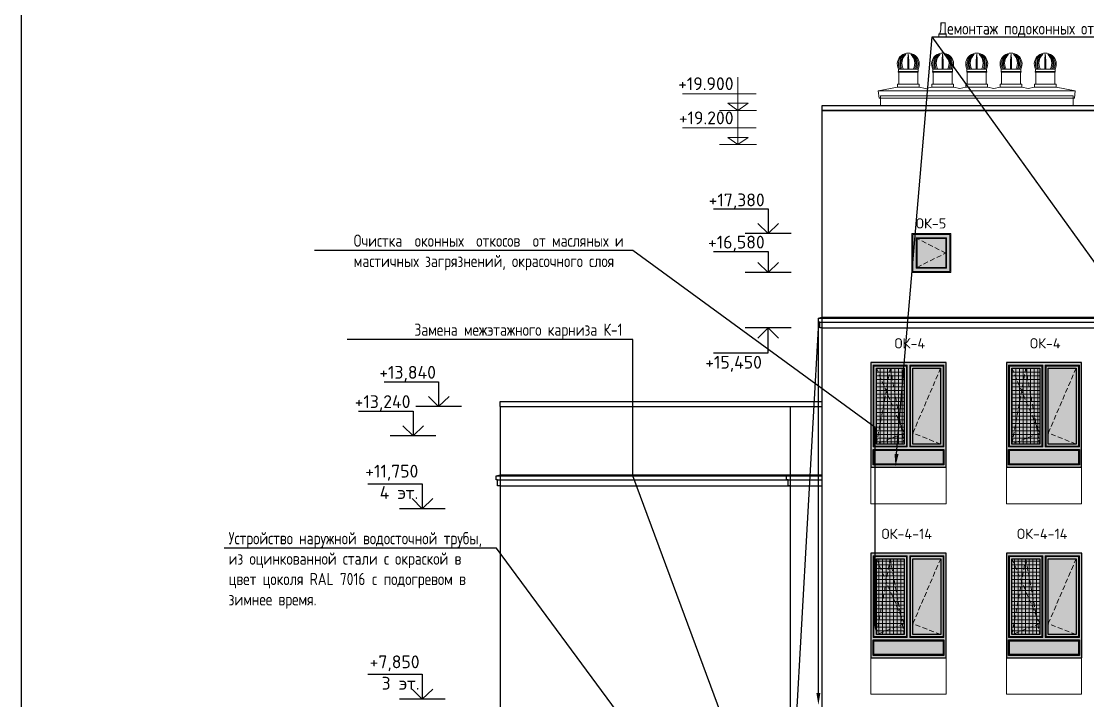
# Model space of a CAD drawing. Header units: millimetres. Extents: x -136099598 to 9192475, y 0 to 555997.
# Drawn here: x -366572 to -344765, y 296374 to 310278 of the extents above; entities that cross this region are included whole.
import ezdxf
from ezdxf import colors
from ezdxf.entities.mleader import LeaderData, LeaderLine
from ezdxf.math import Vec2, Vec3

# ---------------------------------------------------------------- set-up
doc = ezdxf.new("R2010")
doc.units = ezdxf.units.MM
doc.header["$MEASUREMENT"] = 0
doc.linetypes.add('ADSK_Штриховая_ш2 п1', pattern=[3, 2, -1])
doc.layers.get('0').update_dxf_attribs({"color": 250, "lineweight": 9})
doc.layers.add('!_Окно_00_Штрих_Стекло', color=7, linetype='Continuous', lineweight=0, true_color=0x737373)
doc.layers.add('RAL 7016', color=7, linetype='Continuous', lineweight=0, true_color=0x383e42)
for name, color, linetype in [('_RAMKA', 7, 'Continuous'), ('PDF _0', 7, 'Continuous'), ('PDF _PDF _0', 7, 'Continuous'), ('PDF _Текст', 7, 'Continuous')]:
    doc.layers.add(name, color=color, linetype=linetype)
for name, color, linetype, lineweight in [('АР-Выноски', 5, 'Continuous', 5), ('АР_вентшахты', 7, 'Continuous', 18), ('АР_Выноски для экспертизы', 200, 'Continuous', 9), ('АР_Карниз основная часть 4 этажа', 103, 'Continuous', 30), ('АР_Карниз пристройка 3 этажа', 133, 'Continuous', 30), ('АР_колонны металлические', 251, 'Continuous', 30), ('Подвал', 250, 'ADSK_Штриховая_ш2 п1', 30), ('РАЗМЕРЫ ВНУТРЕННИЕ', 137, 'Continuous', 5), ('СТЕНЫ кирпич ЛИДЕР', 250, 'Continuous', 15), ('Фасад_тонкие', 7, 'Continuous', 5)]:
    doc.layers.add(name, color=color, linetype=linetype, lineweight=lineweight)
doc.styles.add('ICOCPEUR', font='isocpeur.ttf')
doc.styles.add('PDF ISOCPEUR', font='isocpeur.ttf')

# ---------------------------------------------------------------- blocks, each defined once
blk = doc.blocks.new('A$Cbb492947')
at = {"layer": '!_Окно_00_Штрих_Стекло'}
h = blk.add_hatch(color=256, dxfattribs=at)
h.dxf.hatch_style = 1
h.set_gradient(color1=(70, 92, 124), color2=(219, 225, 235), name='CURVED')
h.paths.add_polyline_path([(113, 2027), (682, 2027), (682, 473), (113, 473)])
h.paths.add_polyline_path([(1427, 2027), (858, 2027), (858, 473), (1427, 473)])
h.paths.add_polyline_path([(63, 347), (1477, 347), (1477, 63), (63, 63)])
at = {"layer": 'PDF _PDF _0', "lineweight": 0, "true_color": 0x636466}
h = blk.add_hatch(dxfattribs=at)
h.set_pattern_fill('ANSI37', color=251, scale=600, angle=135)
h.set_pattern_definition([(180, (263, 473.496), (-7e-15, -75), []), (270, (263, 473.496), (75, -1e-14), [])])
h.paths.add_polyline_path([(682, 473), (682, 2027), (113, 2026), (113, 474)])
at = {"layer": 'RAL 7016'}
h = blk.add_hatch(color=256, dxfattribs=at)
h.dxf.hatch_style = 1
h.paths.add_polyline_path([(0, 0), (1540, 0), (1540, 2140), (0, 2140)])
h.paths.add_polyline_path([(63, 347), (1477, 347), (1477, 63), (63, 63)], flags=16)
h.paths.add_polyline_path([(858, 2027), (1427, 2027), (1427, 473), (858, 473)], flags=16)
h.paths.add_polyline_path([(113, 2027), (682, 2027), (682, 473), (113, 473)], flags=16)
at = {"layer": 'PDF _0', "linetype": 'ADSK_Штриховая_ш2 п1', "lineweight": 0, "ltscale": 50}
for p, q in [((113, 2027), (682, 697)), ((113, 473), (398, 2027)), ((398, 2027), (682, 473)), ((858, 697), (1427, 2027)), ((682, 697), (113, 473)), ((1427, 473), (858, 697))]:
    blk.add_line(p, q, dxfattribs=at)
at = {"layer": 'PDF _Текст'}
for points in [[(0, 0), (1540, 0), (1540, 2140), (0, 2140)], [(113, 2027), (682, 2027), (682, 473), (113, 473)], [(858, 2027), (1427, 2027), (1427, 473), (858, 473)], [(47, 363), (1493, 363), (1493, 47), (47, 47)], [(63, 347), (1477, 347), (1477, 63), (63, 63)]]:
    blk.add_lwpolyline(points, close=True, dxfattribs=at)
at = {"layer": 'РАЗМЕРЫ ВНУТРЕННИЕ'}
for p, q in [((47, 2086), (63, 2070)), ((729, 2070), (745, 2086)), ((812, 2070), (796, 2086)), ((1493, 2086), (1477, 2070)), ((63, 430), (47, 414)), ((729, 430), (745, 414)), ((812, 430), (796, 414)), ((1477, 430), (1493, 414))]:
    blk.add_line(p, q, dxfattribs=at)
at = {"layer": 'РАЗМЕРЫ ВНУТРЕННИЕ', "color": 7}
for points in [[(745, 414), (47, 414), (47, 2086), (745, 2086)], [(796, 414), (1493, 414), (1493, 2086), (796, 2086)]]:
    blk.add_lwpolyline(points, close=True, dxfattribs=at)
at = {"layer": 'РАЗМЕРЫ ВНУТРЕННИЕ'}
for points in [[(63, 430), (729, 430), (729, 2070), (63, 2070)], [(1477, 430), (812, 430), (812, 2070), (1477, 2070)]]:
    blk.add_lwpolyline(points, close=True, dxfattribs=at)
at = {"layer": 'PDF _Текст', "lineweight": 0, "insert": (483, 2429), "char_height": 210, "attachment_point": 7, "style": 'PDF ISOCPEUR'}
blk.add_mtext('ОК-4', dxfattribs=at)
blk = doc.blocks.new('A$C51732155')
at = {"layer": '!_Окно_00_Штрих_Стекло'}
h = blk.add_hatch(color=256, dxfattribs=at)
h.dxf.hatch_style = 1
h.set_gradient(color1=(70, 92, 124), color2=(219, 225, 235), name='CURVED')
h.paths.add_polyline_path([(104, 106), (693, 106), (693, 695), (104, 695)])
at = {"layer": 'RAL 7016', "ltscale": 100, "transparency": 33554687}
h = blk.add_hatch(color=256, dxfattribs=at)
h.dxf.hatch_style = 1
h.paths.add_polyline_path([(798, 798), (0, 798), (0, 0), (798, 0)])
h.paths.add_polyline_path([(693, 695), (693, 106), (104, 106), (104, 695)], flags=16)
at = {"layer": 'PDF _0', "lineweight": 0}
blk.add_lwpolyline([(89, 710), (708, 710), (709, 92), (89, 92)], close=True, dxfattribs=at)
at = {"layer": 'PDF _0', "linetype": 'ADSK_Штриховая_ш2 п1', "lineweight": 0, "ltscale": 50}
blk.add_lwpolyline([(104, 106), (693, 401), (104, 695)], dxfattribs=at)
at = {"layer": 'PDF _PDF _0', "lineweight": 0}
for points in [[(0, 0), (798, 0), (798, 798), (0, 798)], [(20, 20), (778, 20), (778, 778), (20, 778)], [(693, 106), (104, 106), (104, 695), (693, 695)]]:
    blk.add_lwpolyline(points, close=True, dxfattribs=at)
at = {"layer": 'PDF _Текст', "lineweight": 0, "insert": (81, 902), "char_height": 210, "attachment_point": 7, "style": 'PDF ISOCPEUR'}
blk.add_mtext('ОК-5', dxfattribs=at)
blk = doc.blocks.new('A$Cd8d14d9d')
at = {"ltscale": 150}
for p, q in [((0, 682), (0, 0)), ((-372, 341), (1132, 341)), ((-380, 0), (380, 0))]:
    blk.add_line(p, q, dxfattribs=at)
blk.add_lwpolyline([(0, 0), (210, 147), (-210, 147), (0, 0)], dxfattribs=at)
blk = doc.blocks.new('Карниз основная часть')
at = {"layer": 'АР_Карниз основная часть 4 этажа', "ltscale": 150}
for points in [[(-350192, 304004), (-350242, 304004), (-350242, 304124), (-350272, 304124), (-350272, 304204), (-350192, 304224)], [(-350272, 304204), (-350192, 304204)], [(-350242, 304124), (-350192, 304124)]]:
    blk.add_lwpolyline(points, dxfattribs=at)
blk = doc.blocks.new('Карниз пристройка')
at = {"layer": 'АР_Карниз пристройка 3 этажа', "ltscale": 150}
for points in [[(-165334, 292294), (-165284, 292294), (-165284, 292414), (-165254, 292414), (-165254, 292494), (-165334, 292514)], [(-165254, 292494), (-165334, 292494)], [(-165284, 292414), (-165334, 292414)]]:
    blk.add_lwpolyline(points, dxfattribs=at)
blk = doc.blocks.new('ОК4-14')
at = {"layer": '!_Окно_00_Штрих_Стекло'}
h = blk.add_hatch(color=256, dxfattribs=at)
h.dxf.hatch_style = 1
h.set_gradient(color1=(70, 92, 124), color2=(219, 225, 235), name='CURVED')
h.paths.add_polyline_path([(23637, 299280), (24206, 299280), (24206, 297727), (23637, 297727)])
h.paths.add_polyline_path([(24951, 299280), (24382, 299280), (24382, 297727), (24951, 297727)])
h.paths.add_polyline_path([(23587, 297601), (25001, 297601), (25001, 297317), (23587, 297317)])
at = {"layer": 'PDF _PDF _0', "lineweight": 0, "true_color": 0x636466}
h = blk.add_hatch(dxfattribs=at)
h.set_pattern_fill('ANSI37', color=251, scale=600, angle=135)
h.set_pattern_definition([(180, (23786.5, 297727.05), (-7e-15, -75), []), (270, (23786.5, 297727.05), (75, -1e-14), [])])
h.paths.add_polyline_path([(24206, 297727), (24206, 299280), (23637, 299280), (23637, 297728)])
at = {"layer": 'RAL 7016'}
h = blk.add_hatch(color=256, dxfattribs=at)
h.dxf.hatch_style = 1
h.paths.add_polyline_path([(23524, 297254), (25064, 297254), (25064, 299393), (23524, 299393)])
h.paths.add_polyline_path([(23587, 297601), (25001, 297601), (25001, 297317), (23587, 297317)], flags=16)
h.paths.add_polyline_path([(24382, 299280), (24951, 299280), (24951, 297727), (24382, 297727)], flags=16)
h.paths.add_polyline_path([(23637, 299280), (24206, 299280), (24206, 297727), (23637, 297727)], flags=16)
at = {"layer": 'PDF _0', "linetype": 'ADSK_Штриховая_ш2 п1', "lineweight": 0, "ltscale": 50}
for p, q in [((23637, 299280), (24206, 297951)), ((23637, 297727), (23921, 299280)), ((23921, 299280), (24206, 297727)), ((24382, 297951), (24951, 299280)), ((24206, 297951), (23637, 297727)), ((24951, 297727), (24382, 297951))]:
    blk.add_line(p, q, dxfattribs=at)
at = {"layer": 'PDF _Текст'}
for points in [[(23524, 297254), (25064, 297254), (25064, 299393), (23524, 299393)], [(23637, 299280), (24206, 299280), (24206, 297727), (23637, 297727)], [(24382, 299280), (24951, 299280), (24951, 297727), (24382, 297727)], [(23571, 297617), (25017, 297617), (25017, 297301), (23571, 297301)], [(23587, 297601), (25001, 297601), (25001, 297317), (23587, 297317)]]:
    blk.add_lwpolyline(points, close=True, dxfattribs=at)
at = {"layer": 'РАЗМЕРЫ ВНУТРЕННИЕ'}
for p, q in [((23571, 299339), (23587, 299323)), ((24252, 299323), (24268, 299339)), ((24335, 299323), (24319, 299339)), ((25017, 299339), (25001, 299323)), ((23587, 297684), (23571, 297668)), ((24252, 297684), (24268, 297668)), ((24335, 297684), (24319, 297668)), ((25001, 297684), (25017, 297668))]:
    blk.add_line(p, q, dxfattribs=at)
at = {"layer": 'РАЗМЕРЫ ВНУТРЕННИЕ', "color": 7}
for points in [[(24268, 297668), (23571, 297668), (23571, 299339), (24268, 299339)], [(24319, 297668), (25017, 297668), (25017, 299339), (24319, 299339)]]:
    blk.add_lwpolyline(points, close=True, dxfattribs=at)
at = {"layer": 'РАЗМЕРЫ ВНУТРЕННИЕ'}
for points in [[(23587, 297684), (24252, 297684), (24252, 299323), (23587, 299323)], [(25001, 297684), (24335, 297684), (24335, 299323), (25001, 299323)]]:
    blk.add_lwpolyline(points, close=True, dxfattribs=at)
at = {"layer": 'PDF _Текст', "lineweight": 0, "insert": (23741, 299683), "char_height": 210, "attachment_point": 7, "style": 'PDF ISOCPEUR'}
blk.add_mtext('ОК-4-14', dxfattribs=at)

msp = doc.modelspace()

# ---------------------------------------------------------------- linework, layer by layer
at = {"layer": '_RAMKA', "ltscale": 100}
msp.add_lwpolyline([(-245672.6, 242529), (-245672.6, 326529), (-366572.1, 326529), (-366572.1, 242529)], close=True, dxfattribs=at)
at = {"layer": 'АР_вентшахты', "ltscale": 150}
for p, q in [((-347033.8, 308853.6), (-349046.6, 308853.6)), ((-348655.6, 308930.3), (-348212, 308930.3)), ((-348628.8, 308990.6), (-348238.8, 308990.6)), ((-347953.8, 308930.3), (-347510.2, 308930.3)), ((-347927, 308990.6), (-347537, 308990.6)), ((-347255.6, 308930.3), (-346812, 308930.3)), ((-347228.8, 308990.6), (-346838.8, 308990.6)), ((-345019.2, 308853.6), (-347033.8, 308853.6)), ((-346553.8, 308930.3), (-346110.2, 308930.3)), ((-346527, 308990.6), (-346137, 308990.6)), ((-345853.8, 308930.3), (-345410.2, 308930.3)), ((-345827, 308990.6), (-345437, 308990.6)), ((-347033.8, 308703.5), (-349030.5, 308703.5)), ((-345035.3, 308703.5), (-347033.8, 308703.5))]:
    msp.add_line(p, q, dxfattribs=at)
at = {"layer": 'АР_вентшахты', "color": 18, "ltscale": 150, "true_color": 0x000000}
for points in [[(-348638.8, 309240.6), (-348228.8, 309240.6), (-348228.8, 309250.6), (-348638.8, 309250.6)], [(-348633.8, 309250.6), (-348233.8, 309250.6), (-348233.8, 309300.6), (-348633.8, 309300.6)], [(-348628.8, 308990.6), (-348238.8, 308990.6), (-348238.8, 309240.6), (-348628.8, 309240.6)], [(-347937, 309240.6), (-347527, 309240.6), (-347527, 309250.6), (-347937, 309250.6)], [(-347932, 309250.6), (-347532, 309250.6), (-347532, 309300.6), (-347932, 309300.6)], [(-347927, 308990.6), (-347537, 308990.6), (-347537, 309240.6), (-347927, 309240.6)], [(-347238.8, 309240.6), (-346828.8, 309240.6), (-346828.8, 309250.6), (-347238.8, 309250.6)], [(-347233.8, 309250.6), (-346833.8, 309250.6), (-346833.8, 309300.6), (-347233.8, 309300.6)], [(-347228.8, 308990.6), (-346838.8, 308990.6), (-346838.8, 309240.6), (-347228.8, 309240.6)], [(-346537, 309240.6), (-346127, 309240.6), (-346127, 309250.6), (-346537, 309250.6)], [(-346532, 309250.6), (-346132, 309250.6), (-346132, 309300.6), (-346532, 309300.6)], [(-346527, 308990.6), (-346137, 308990.6), (-346137, 309240.6), (-346527, 309240.6)], [(-345837, 309240.6), (-345427, 309240.6), (-345427, 309250.6), (-345837, 309250.6)], [(-345832, 309250.6), (-345432, 309250.6), (-345432, 309300.6), (-345832, 309300.6)], [(-345827, 308990.6), (-345437, 308990.6), (-345437, 309240.6), (-345827, 309240.6)]]:
    msp.add_lwpolyline(points, close=True, dxfattribs=at)
for points in [[(-348433.8, 309300.6), (-348443.8, 309300.6)], [(-347732, 309300.6), (-347742, 309300.6)], [(-347033.8, 309300.6), (-347043.8, 309300.6)], [(-346332, 309300.6), (-346342, 309300.6)], [(-345632, 309300.6), (-345642, 309300.6)]]:
    msp.add_lwpolyline(points, dxfattribs=at)
at = {"layer": 'АР_вентшахты', "ltscale": 150}
for points in [[(-348628.8, 308990.6), (-348655.6, 308990.6), (-348655.6, 308930.3), (-349046.6, 308853.6), (-349030.5, 308703.5)], [(-348238.8, 308990.6), (-348212, 308990.6), (-348212, 308930.3), (-348082.9, 308905)], [(-347927, 308990.6), (-347953.8, 308990.6), (-347953.8, 308930.3), (-348082.9, 308905)], [(-347537, 308990.6), (-347510.2, 308990.6), (-347510.2, 308930.3), (-347382.9, 308905.3)], [(-347228.8, 308990.6), (-347255.6, 308990.6), (-347255.6, 308930.3), (-347382.9, 308905.3)], [(-346838.8, 308990.6), (-346812, 308990.6), (-346812, 308930.3), (-346682.9, 308905)], [(-346527, 308990.6), (-346553.8, 308990.6), (-346553.8, 308930.3), (-346682.9, 308905)], [(-346137, 308990.6), (-346110.2, 308990.6), (-346110.2, 308930.3), (-345982, 308905.2)], [(-345827, 308990.6), (-345853.8, 308990.6), (-345853.8, 308930.3), (-345982, 308905.2)], [(-345437, 308990.6), (-345410.2, 308990.6), (-345410.2, 308930.3), (-345019.2, 308853.6), (-345035.3, 308703.5)]]:
    msp.add_lwpolyline(points, dxfattribs=at)
msp.add_lwpolyline([(-349002, 308553.5), (-345062, 308553.5), (-345062, 308753.6), (-349002, 308753.6)], close=True, dxfattribs=at)
at = {"layer": 'АР_вентшахты', "color": 18, "ltscale": 150, "true_color": 0x000000}
for centre, radius, start, end in [((-348433.8, 309403.7), 225, 332.73396, 207.26604), ((-348408.8, 309404.6), 225.4, 118.00131, 207.48123), ((-348357.2, 309408.3), 250.9, 128.87146, 205.42028), ((-348358.8, 309412.2), 229.1, 123.3081, 209.17251), ((-348317, 309420.9), 248, 132.52073, 209.0317), ((-346178.6, 309377.6), 2266.5, 174.27442, 181.94602), ((-350689, 309377.6), 2266.5, 358.05398, 5.72558), ((-348508.8, 309412.2), 229.1, 330.82749, 56.6919), ((-348550.6, 309420.9), 248, 330.9683, 47.47927), ((-348510.4, 309408.3), 250.9, 334.57972, 51.12854), ((-348458.8, 309404.6), 225.4, 332.51877, 61.99869), ((-347732, 309403.7), 225, 332.73396, 207.26604), ((-347707, 309404.6), 225.4, 118.00131, 207.48123), ((-347655.4, 309408.3), 250.9, 128.87146, 205.42028), ((-347657, 309412.2), 229.1, 123.3081, 209.17251), ((-347615.2, 309420.9), 248, 132.52073, 209.0317), ((-345476.8, 309377.6), 2266.5, 174.27442, 181.94602), ((-349987.2, 309377.6), 2266.5, 358.05398, 5.72558), ((-347807, 309412.2), 229.1, 330.82749, 56.6919), ((-347848.8, 309420.9), 248, 330.9683, 47.47927), ((-347808.6, 309408.3), 250.9, 334.57972, 51.12854), ((-347757, 309404.6), 225.4, 332.51877, 61.99869), ((-347033.8, 309403.7), 225, 332.73396, 207.26604), ((-347008.8, 309404.6), 225.4, 118.00131, 207.48123), ((-346957.2, 309408.3), 250.9, 128.87146, 205.42028), ((-346958.8, 309412.2), 229.1, 123.3081, 209.17251), ((-346917, 309420.9), 248, 132.52073, 209.0317), ((-344778.6, 309377.6), 2266.5, 174.27442, 181.94602), ((-349289, 309377.6), 2266.5, 358.05398, 5.72558), ((-347108.8, 309412.2), 229.1, 330.82749, 56.6919), ((-347150.6, 309420.9), 248, 330.9683, 47.47927), ((-347110.4, 309408.3), 250.9, 334.57972, 51.12854), ((-347058.8, 309404.6), 225.4, 332.51877, 61.99869), ((-346332, 309403.7), 225, 332.73396, 207.26604), ((-346307, 309404.6), 225.4, 118.00131, 207.48123), ((-346255.4, 309408.3), 250.9, 128.87146, 205.42028), ((-346257, 309412.2), 229.1, 123.3081, 209.17251), ((-346215.2, 309420.9), 248, 132.52073, 209.0317), ((-344076.8, 309377.6), 2266.5, 174.27442, 181.94602), ((-348587.2, 309377.6), 2266.5, 358.05398, 5.72558), ((-346407, 309412.2), 229.1, 330.82749, 56.6919), ((-346448.8, 309420.9), 248, 330.9683, 47.47927), ((-346408.6, 309408.3), 250.9, 334.57972, 51.12854), ((-346357, 309404.6), 225.4, 332.51877, 61.99869), ((-345632, 309403.7), 225, 332.73396, 207.26604), ((-345607, 309404.6), 225.4, 118.00131, 207.48123), ((-345555.4, 309408.3), 250.9, 128.87146, 205.42028), ((-345557, 309412.2), 229.1, 123.3081, 209.17251), ((-345515.2, 309420.9), 248, 132.52073, 209.0317), ((-343376.8, 309377.6), 2266.5, 174.27442, 181.94602), ((-347887.2, 309377.6), 2266.5, 358.05398, 5.72558), ((-345707, 309412.2), 229.1, 330.82749, 56.6919), ((-345748.8, 309420.9), 248, 330.9683, 47.47927), ((-345708.6, 309408.3), 250.9, 334.57972, 51.12854), ((-345657, 309404.6), 225.4, 332.51877, 61.99869)]:
    msp.add_arc(centre, radius, start, end, dxfattribs=at)
at = {"layer": 'АР_Карниз основная часть 4 этажа', "ltscale": 150}
for points in [[(-350192, 304223.6), (-320416.1, 304223.6)], [(-350192, 304203.6), (-320416.1, 304203.6)], [(-350192, 304123.6), (-320416.1, 304123.6)], [(-350192, 304003.6), (-320416.1, 304003.6)]]:
    msp.add_lwpolyline(points, dxfattribs=at)
at = {"layer": 'АР_Карниз пристройка 3 этажа', "ltscale": 150, "elevation": 0}
msp.add_lwpolyline([(-356782.1, 300993.6), (-350192, 300993.6)], dxfattribs=at)
at = {"layer": 'АР_Карниз пристройка 3 этажа', "ltscale": 150}
for points in [[(-356782.1, 300973.6), (-350192, 300973.6)], [(-356782.1, 300893.6), (-350192, 300893.6)], [(-356782.1, 300773.6), (-350192, 300773.6)]]:
    msp.add_lwpolyline(points, dxfattribs=at)
at = {"layer": 'СТЕНЫ кирпич ЛИДЕР', "lineweight": 30, "ltscale": 100}
for p, q in [((-350192, 288243.6), (-350192, 308453.6)), ((-350192, 308453.6), (-281257, 308453.6)), ((-356782.1, 302392), (-356782.1, 288245)), ((-356782.1, 302392), (-350192, 302392)), ((-350842.2, 288553.5), (-350842.2, 302392))]:
    msp.add_line(p, q, dxfattribs=at)
for points in [[(-350192, 308553.5), (-281256.6, 308553.5), (-281256.6, 308453.6), (-350192, 308453.6)], [(-350192, 302491.9), (-356784.9, 302492.1), (-356784.9, 302392.1), (-350192, 302392)]]:
    msp.add_lwpolyline(points, close=True, dxfattribs=at)
at = {"layer": 'СТЕНЫ кирпич ЛИДЕР', "ltscale": 100}
for points in [[(-349198.5, 301153.6), (-347658.3, 301153.6), (-347658.3, 300405.1), (-349198.5, 300405.1)], [(-346428.5, 301153.6), (-344888.3, 301153.6), (-344888.3, 300405.1), (-346428.5, 300405.1)], [(-349198.5, 297253.6), (-347658.3, 297253.6), (-347658.3, 296505.1), (-349198.5, 296505.1)], [(-346428.5, 297253.6), (-344888.3, 297253.6), (-344888.3, 296505.1), (-346428.5, 296505.1)]]:
    msp.add_lwpolyline(points, close=True, dxfattribs=at)
at = {"layer": 'Фасад_тонкие', "lineweight": 25}
for p, q in [((-350831.1, 305933.6), (-351766.1, 305933.6)), ((-350831.1, 305135.4), (-351766.1, 305135.4)), ((-350831.1, 304003.6), (-351766.1, 304003.6)), ((-357571, 302392), (-358506, 302392)), ((-358092.6, 301791.9), (-359027.6, 301791.9)), ((-357905.7, 300303.6), (-358840.7, 300303.6)), ((-357905.7, 296403.6), (-358840.7, 296403.6))]:
    msp.add_line(p, q, dxfattribs=at)
for points in [[(-352414.3, 306443.5), (-351298.6, 306443.5), (-351298.6, 305933.6), (-351085.2, 306142.5), (-351298.6, 305933.6), (-351507.5, 306142.5)], [(-352414.3, 305566.7), (-351298.6, 305566.7), (-351298.6, 305135.4), (-351085.2, 305344.3), (-351298.6, 305135.4), (-351507.5, 305344.3)], [(-352414.3, 303493.6), (-351298.6, 303493.6), (-351298.6, 304003.6), (-351085.2, 303794.7), (-351298.6, 304003.6), (-351507.5, 303794.7)], [(-359154.2, 302901.9), (-358038.5, 302901.9), (-358038.5, 302392), (-357825.1, 302600.9), (-358038.5, 302392), (-358247.4, 302600.9)], [(-359675.9, 302301.9), (-358560.1, 302301.9), (-358560.1, 301791.9), (-358346.8, 302000.8), (-358560.1, 301791.9), (-358769.1, 302000.8)], [(-359488.9, 300813.5), (-358373.2, 300813.5), (-358373.2, 300303.6), (-358159.9, 300512.5), (-358373.2, 300303.6), (-358582.1, 300512.5)], [(-359488.9, 296913.5), (-358373.2, 296913.5), (-358373.2, 296403.6), (-358159.9, 296612.5), (-358373.2, 296403.6), (-358582.1, 296612.5)]]:
    msp.add_lwpolyline(points, dxfattribs=at)

# ---------------------------------------------------------------- block references
at = {"xscale": -1}
for p in [(-522116.6, 8480), (-516176.7, 8480)]:
    msp.add_blockref('Карниз пристройка', p, dxfattribs=at)
at = {"layer": 'АР_Карниз основная часть 4 этажа'}
msp.add_blockref('Карниз основная часть', (0, 0), dxfattribs=at)
at = {"layer": 'АР_колонны металлические'}
for p in [(-372722, 0), (-369952, 0)]:
    msp.add_blockref('ОК4-14', p, dxfattribs=at)
at = {"layer": 'Подвал', "ltscale": 150}
for name, p in [('A$C51732155', (-348359.3, 305135.4)), ('A$Cbb492947', (-349198.5, 301153.6)), ('A$Cbb492947', (-346428.5, 301153.6))]:
    msp.add_blockref(name, p, dxfattribs=at)
at = {"layer": 'СТЕНЫ кирпич ЛИДЕР', "lineweight": 25, "ltscale": 100, "xscale": -1, "rotation": 359.9992924696829}
msp.add_blockref('A$Cd8d14d9d', (-351917.3, 308453.6), dxfattribs=at)
at = {"layer": 'Фасад_тонкие', "lineweight": 25, "xscale": -1, "rotation": 359.9992924696829}
msp.add_blockref('A$Cd8d14d9d', (-351917.3, 307754, 0), dxfattribs=at)

# ---------------------------------------------------------------- texts
at = {"layer": 'PDF _0', "color": 18, "lineweight": 0, "true_color": 0x000000, "insert": (-352006.7, 308870.4, -0.3), "char_height": 262.49, "attachment_point": 9, "style": 'PDF ISOCPEUR'}
msp.add_mtext('+19.900', dxfattribs=at)
at = {"layer": 'PDF _0', "color": 18, "lineweight": 25, "true_color": 0x000000, "insert": (-351427.1, 303431.6), "char_height": 262.49, "width": 905.602, "attachment_point": 3, "style": 'PDF ISOCPEUR'}
msp.add_mtext('+15,450', dxfattribs=at)
at = {"layer": 'Фасад_тонкие', "lineweight": 25, "char_height": 262.49, "attachment_point": 9, "style": 'PDF ISOCPEUR'}
for s, insert in [('+19.200', (-352006.7, 308170.8, -0.3)), ('+13,840', (-358092.6, 302901.9)), ('+13,240', (-358614.3, 302301.9)), ('+11,750 \\P4 эт.', (-358453, 300502.3)), ('+7,850\\P3 эт.', (-358427.4, 296599.6))]:
    msp.add_mtext(s, dxfattribs=dict(at, insert=insert))
at = {"layer": 'Фасад_тонкие', "lineweight": 25, "char_height": 262.49, "attachment_point": 9, "rotation": 0.00261, "style": 'PDF ISOCPEUR'}
for s, insert in [('+17,380', (-351369.8, 306430.1, 0.3)), ('+16,580', (-351369.8, 305566.7))]:
    msp.add_mtext(s, dxfattribs=dict(at, insert=insert))

# ---------------------------------------------------------------- leaders
at = {"layer": 'АР-Выноски'}
ml = msp.add_multileader_mtext('Standard', dxfattribs=at)
ml.set_content('\\A1;{\\W0.8;Замена межэтажного карниза К-1}', color=256, style='ICOCPEUR')
ml.set_leader_properties()
ml.build(insert=Vec2(0, 0))
ml.multileader.update_dxf_attribs({"text_left_attachment_type": 6, "text_right_attachment_type": 6, "dogleg_length": 100, "arrow_head_size": 250})
ctx = ml.context
ctx.base_point, ctx.char_height, ctx.arrow_head_size, ctx.landing_gap_size, ctx.plane_origin = Vec3(-358558.4, 303766.6), 250, 250, 25, Vec3(-349452.3, 303729.8)
ctx.left_attachment, ctx.right_attachment = 6, 6
notes = []
notes.append((ctx, [(0, (1, 1, 0), (-354068.4, 303766.6), (-1, 0), 100, [(3, [(-350272, 296283.6), (-350272, 304123.6), (-350922.2, 292493.6), (-354068.4, 300973.6)], 0, [])])]))
ctx.mtext.insert, ctx.mtext.width, ctx.mtext.flow_direction = Vec3(-358533.4, 304091.6), 6323.333, 5
ml = msp.add_multileader_mtext('Standard', dxfattribs=at)
ml.set_content('\\A1;{\\W0.8;Устройство наружной водосточной трубы, из оцинкованной стали с окраской в цвет цоколя RAL 7016 c подогревом в зимнее время. }', color=256, style='ICOCPEUR')
ml.set_leader_properties()
ml.build(insert=Vec2(0, 0))
ml.multileader.update_dxf_attribs({"text_left_attachment_type": 6, "text_right_attachment_type": 6, "dogleg_length": 100, "arrow_head_size": 250})
ctx = ml.context
ctx.base_point, ctx.char_height, ctx.arrow_head_size, ctx.landing_gap_size, ctx.plane_origin, ctx.plane_x_axis, ctx.plane_y_axis = Vec3(-362358, 299498.1), 250, 250, 25, Vec3(-343270.8, 281195.5), Vec3(1, -0.0000456), Vec3(0.0000456, 1)
ctx.left_attachment, ctx.right_attachment = 6, 6
notes.append((ctx, [(0, (1, 1, 0), (-356858, 299497.9), (-1, 0.0000456), 100, [(1, [(-351206.6, 291837.3)], 0, [])])]))
ctx.mtext.insert, ctx.mtext.text_direction, ctx.mtext.rotation, ctx.mtext.width, ctx.mtext.defined_height, ctx.mtext.flow_direction = Vec3(-362333, 299823.1), Vec3(1, -0.0000456), 6.2831397, 5385.476, 1718.3, 5
at = {"layer": 'АР_Выноски для экспертизы'}
ml = msp.add_multileader_mtext('Standard', dxfattribs=at)
ml.set_content('\\A1;{\\W0.8;Очистка фасада от окрасочного слоя, очистка межблочных швов от штукатурки и герметика, заделка трещин. Локальная обработка фасада антисептическими составами типа Картоцид-компаунд. Просушка стен на участках замачивания. \\W0.7;Устройство Системы фасадной теплоизоляционной композиционной c теплоизоляционным слоем из минераловатных плит{\\W0.8; }\\A0;плотностью -105 кг/м³\\A1;\\W0.8;,  толщиной - 150 мм (в 1 слой), \\W0.7;полимерным/минеральным декоративным защитным слоем и последующим окрашиванием высокопаропроницаемой самоочищающейся фасадной силикатной краской в 2 слоя по подготовленной поверхности. }', color=256, style='ICOCPEUR')
ml.set_leader_properties(color=256)
ml.build(insert=Vec2(0, 0))
ml.multileader.update_dxf_attribs({"text_left_attachment_type": 6, "text_right_attachment_type": 6, "dogleg_length": 100, "arrow_head_size": 250})
ctx = ml.context
ctx.base_point, ctx.char_height, ctx.arrow_head_size, ctx.landing_gap_size, ctx.plane_origin = Vec3(-356036.5, 313143.1), 250, 250, 25, Vec3(-338571.6, 312099.5)
ctx.left_attachment, ctx.right_attachment = 6, 6
notes.append((ctx, [(0, (1, 1, 0), (-341335.2, 313143.1), (-1, 0), 100, [(0, [(-339902.2, 307430.1)], 0, [])])]))
ctx.mtext.insert, ctx.mtext.width, ctx.mtext.flow_direction = Vec3(-356011.5, 313468.1), 14727.298, 5
ml = msp.add_multileader_mtext('Standard', dxfattribs=at)
ml.set_content('\\A1;{\\W0.8;Демонтаж подоконных отливов}', color=256, style='ICOCPEUR')
ml.set_leader_properties(color=256)
ml.build(insert=Vec2(0, 0))
ml.multileader.update_dxf_attribs({"text_left_attachment_type": 6, "text_right_attachment_type": 6, "dogleg_length": 100, "arrow_head_size": 250})
ctx = ml.context
ctx.base_point, ctx.char_height, ctx.arrow_head_size, ctx.landing_gap_size, ctx.plane_origin = Vec3(-347843.1, 309957.6), 250, 250, 25, Vec3(-339598.4, 309759.5)
ctx.left_attachment, ctx.right_attachment = 6, 6
notes.append((ctx, [(1, (1, 1, 0), (-347943.1, 309957.6), (1, 0), 100, [(1, [(-341675.7, 301241.5)], 0, []), (0, [(-348695.3, 301173.6)], 0, [])])]))
ctx.mtext.insert, ctx.mtext.width, ctx.mtext.flow_direction = Vec3(-347818.1, 310257.6), 6323.333, 5
ml = msp.add_multileader_mtext('Standard', dxfattribs=at)
ml.set_content('\\A1;{\\W0.8;Очистка  оконных  откосов  от масляных и мастичных загрязнений, окрасочного слоя }', color=256, style='ICOCPEUR')
ml.set_leader_properties(color=256)
ml.build(insert=Vec2(0, 0))
ml.multileader.update_dxf_attribs({"text_left_attachment_type": 6, "text_right_attachment_type": 6, "dogleg_length": 100, "arrow_head_size": 250})
ctx = ml.context
ctx.base_point, ctx.char_height, ctx.arrow_head_size, ctx.landing_gap_size, ctx.plane_origin = Vec3(-359798.4, 305589.2), 250, 250, 25, Vec3(-349452.3, 305552.4)
ctx.left_attachment, ctx.right_attachment = 6, 6
notes.append((ctx, [(0, (1, 1, 0), (-354068.4, 305589.2), (-1, 0), 100, [(1, [(-349109.6, 297802), (-349109.6, 301965.8)], 0, [])])]))
ctx.mtext.insert, ctx.mtext.width, ctx.mtext.flow_direction = Vec3(-359773.4, 305914.2), 6323.333, 5
for ctx, leaders in notes:
    for number, flags, end, landing, length, lines in leaders:
        leader = LeaderData()
        leader.index, (leader.has_last_leader_line, leader.has_dogleg_vector, leader.attachment_direction) = number, flags
        leader.last_leader_point, leader.dogleg_vector, leader.dogleg_length = Vec3(end), Vec3(landing), length
        for number, points, colour, breaks in lines:
            line = LeaderLine()
            line.index, line.vertices, line.color, line.breaks = number, Vec3.list(points), colors.encode_raw_color(colour), breaks
            leader.lines.append(line)
        ctx.leaders.append(leader)

doc.saveas('drawing.dxf')
